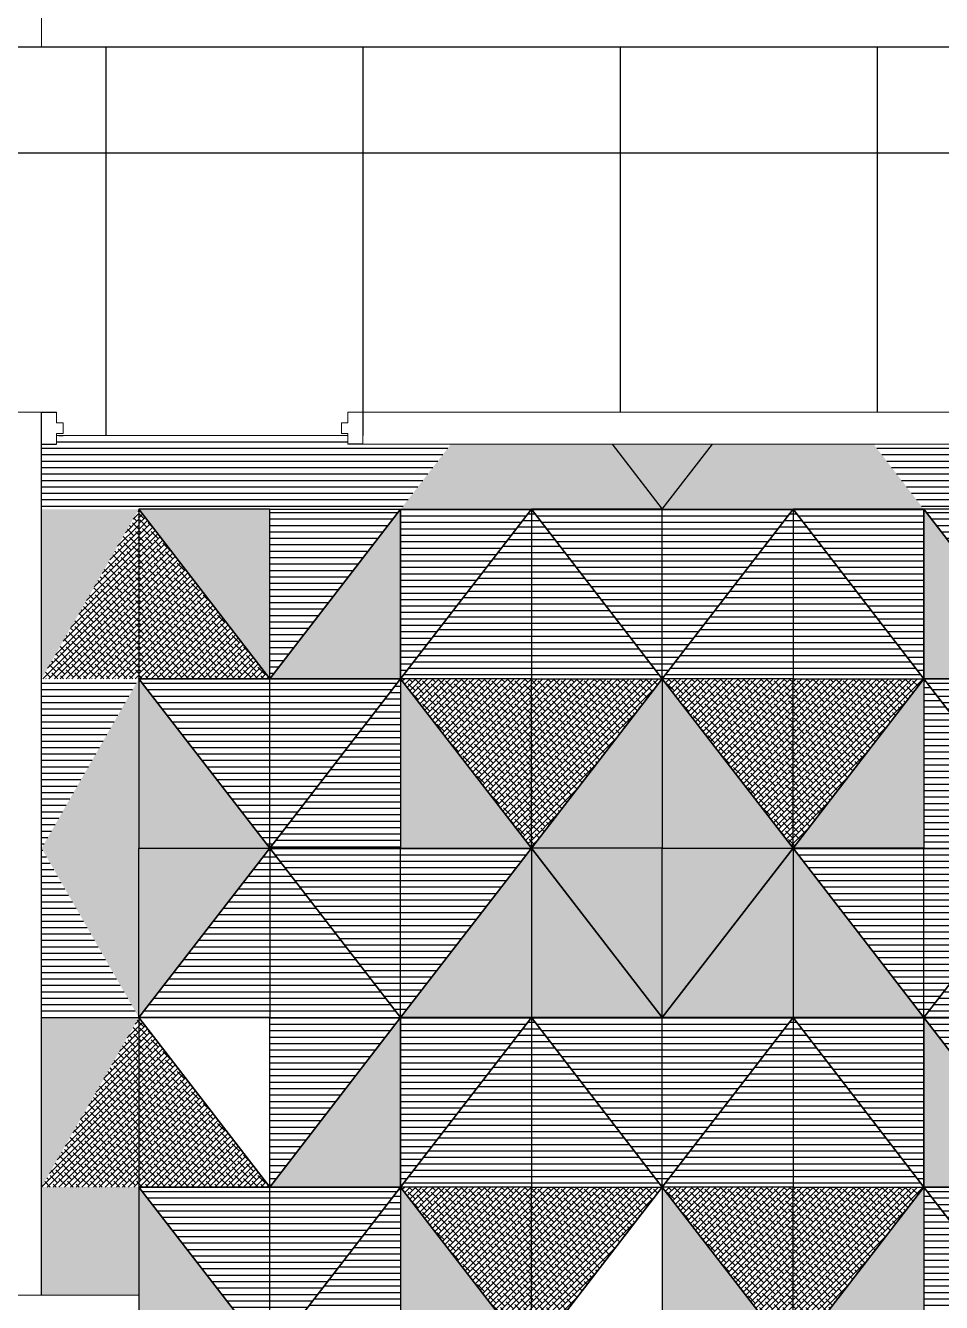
# Model space of a CAD drawing. Header units: millimetres. Extents: x 86441 to 190201, y 16532 to 98188.
# Drawn here: x 89263.9 to 89306.7, y 61025.8 to 61085.4 of the extents above; entities that cross this region are included whole.
import ezdxf

# ---------------------------------------------------------------- set-up
doc = ezdxf.new("R2010")
doc.units = ezdxf.units.MM
doc.header["$LTSCALE"] = 0.1
doc.layers.add('COLUMN', color=1, linetype='Continuous', lineweight=0)
pattern_1 = [(0, (87418.80462, 60772.0374), (0, 0.3), [])]
pattern_2 = [(45, (87453.23624, 60787.4374), (-0.134703842, 0.134703842), []), (135, (87453.23624, 60787.4374), (-0.404111525, 0.134703842), [0.47625, -0.28575])]
pattern_3 = [(45, (87434.91253, 60812.45499), (-0.134703842, 0.134703842), []), (135, (87434.91253, 60812.45499), (-0.404111525, 0.134703842), [0.47625, -0.28575])]
pattern_4 = [(0, (87418.80462, 60795.76378), (0, 0.3), [])]
pattern_5 = [(0, (87401.71253, 60473.43067), (0, 0.3), [])]
pattern_6 = [(45, (87453.23624, 60811.16378), (-0.134703842, 0.134703842), []), (135, (87453.23624, 60811.16378), (-0.404111525, 0.134703842), [0.47625, -0.28575])]
pattern_7 = [(45, (87421.15056, 60787.4374), (-0.134703842, 0.134703842), []), (135, (87421.15056, 60787.4374), (-0.404111525, 0.134703842), [0.47625, -0.28575])]
pattern_8 = [(0, (87374.42684, 60780.855), (0, 0.3), [])]
pattern_9 = [(45, (87421.15056, 60811.16378), (-0.134703842, 0.134703842), []), (135, (87421.15056, 60811.16378), (-0.404111525, 0.134703842), [0.47625, -0.28575])]

msp = doc.modelspace()

# ---------------------------------------------------------------- hatches: boundary and pattern name
at = {"true_color": 0x65502f, "transparency": 33554687}
h = msp.add_hatch(dxfattribs=at)
h.set_pattern_fill('_USER', color=59, scale=0.3, pattern_type=0)
h.set_pattern_definition(pattern_5)
h.paths.add_polyline_path([(89283.773, 61065.82), (89278.965, 61065.82), (89278.965, 61066.22), (89265.365, 61066.22), (89265.365, 61065.82), (89264.665, 61065.82), (89264.665, 61062.781), (89281.42, 61062.781)])
h.paths.add_polyline_path([(89281.42, 61062.781), (89275.313, 61062.781), (89275.313, 61054.873)])
at = {"true_color": 0xb1a785, "transparency": 33554687}
h = msp.add_hatch(color=253, dxfattribs=at)
h.dxf.hatch_style = 1
h.paths.add_polyline_path([(89342.499, 61065.82), (89340.125, 61065.82), (89342.49, 61062.781), (89342.499, 61062.781)])
h.paths.add_polyline_path([(89342.499, 61065.82), (89342.499, 61062.769), (89344.945, 61062.769)])
h.paths.add_polyline_path([(89320.466, 61065.82), (89315.799, 61065.82), (89318.136, 61062.781)])
h.paths.add_polyline_path([(89295.978, 61065.82), (89291.298, 61065.82), (89293.636, 61062.781)])
h.paths.add_polyline_path([(89281.42, 61062.781), (89275.313, 61054.873), (89281.42, 61054.873)])
at = {"true_color": 0x66682c, "transparency": 33554687}
h = msp.add_hatch(color=77, dxfattribs=at)
h.dxf.hatch_style = 1
h.paths.add_polyline_path([(89291.29, 61065.82), (89283.767, 61065.82), (89281.42, 61062.781), (89293.636, 61062.781)])
h.paths.add_polyline_path([(89303.505, 61065.82), (89295.983, 61065.82), (89293.636, 61062.781), (89305.852, 61062.781)])
h.paths.add_polyline_path([(89340.153, 61065.82), (89332.63, 61065.82), (89330.284, 61062.781), (89342.499, 61062.781)])
at = {"true_color": 0x65502f, "transparency": 33554687}
h = msp.add_hatch(dxfattribs=at)
h.set_pattern_fill('_USER', color=59, scale=0.3, pattern_type=0)
h.set_pattern_definition(pattern_5)
h.paths.add_polyline_path([(89332.631, 61065.82), (89320.466, 61065.82), (89318.136, 61062.781), (89330.284, 61062.781)])
h.paths.add_polyline_path([(89315.799, 61065.82), (89303.502, 61065.82), (89305.852, 61062.781), (89318.068, 61062.781), (89318.136, 61062.781)])
h.paths.add_polyline_path([(89305.852, 61062.781), (89311.96, 61062.781), (89311.96, 61054.873)])
h = msp.add_hatch(dxfattribs=at)
h.set_pattern_fill('ANSI38', color=59, scale=0.06)
h.set_pattern_definition([(45, (87401.71253, 60473.43067), (-0.134703842, 0.134703842), []), (135, (87401.71253, 60473.43067), (-0.404111525, 0.134703842), [0.47625, -0.28575])])
h.paths.add_polyline_path([(89269.205, 61062.781), (89269.205, 61054.873), (89264.665, 61054.873)])
at = {"true_color": 0x66682c, "transparency": 33554687}
h = msp.add_hatch(color=77, dxfattribs=at)
h.dxf.hatch_style = 1
h.paths.add_polyline_path([(89269.205, 61062.781), (89264.665, 61062.781), (89264.665, 61054.873)])
at = {"true_color": 0x65502f, "transparency": 33554687}
h = msp.add_hatch(dxfattribs=at)
h.set_pattern_fill('ANSI38', color=59, scale=0.06)
h.set_pattern_definition([(45, (87434.91253, 60836.18137), (-0.134703842, 0.134703842), []), (135, (87434.91253, 60836.18137), (-0.404111525, 0.134703842), [0.47625, -0.28575])])
h.paths.add_polyline_path([(89269.205, 61062.781), (89269.205, 61054.873), (89275.313, 61054.873)])
at = {"true_color": 0x66682c, "transparency": 33554687}
h = msp.add_hatch(color=77, dxfattribs=at)
h.dxf.hatch_style = 1
h.paths.add_polyline_path([(89269.205, 61062.781), (89275.313, 61062.781), (89275.313, 61054.873)])
at = {"true_color": 0x65502f, "transparency": 33554687}
h = msp.add_hatch(dxfattribs=at)
h.set_pattern_fill('_USER', color=59, scale=0.3, pattern_type=0)
h.set_pattern_definition([(0, (87446.32834, 60797.27257), (0, 0.3), [])])
h.paths.add_polyline_path([(89287.528, 61062.781), (89281.42, 61062.781), (89281.42, 61054.873)])
h = msp.add_hatch(dxfattribs=at)
h.set_pattern_fill('_USER', color=59, scale=0.3, pattern_type=0)
h.set_pattern_definition([(0, (87430.46786, 60811.76378), (0, 0.3), [])])
h.paths.add_polyline_path([(89281.42, 61054.873), (89287.528, 61054.873), (89287.528, 61062.781)])
h = msp.add_hatch(dxfattribs=at)
h.set_pattern_fill('_USER', color=59, scale=0.3, pattern_type=0)
h.set_pattern_definition([(0, (87452.43624, 60811.76378), (0, 0.3), [])])
h.paths.add_polyline_path([(89293.636, 61054.873), (89287.528, 61054.873), (89287.528, 61062.781)])
at = {"true_color": 0x242b7a, "transparency": 33554687}
h = msp.add_hatch(dxfattribs=at)
h.set_pattern_fill('_USER', color=177, scale=0.3, pattern_type=0)
h.set_pattern_definition([(0, (87418.72834, 60796.67257), (0, 0.3), [])])
h.paths.add_polyline_path([(89293.636, 61062.781), (89287.528, 61062.781), (89293.636, 61054.873)])
at = {"true_color": 0x65502f, "transparency": 33554687}
h = msp.add_hatch(dxfattribs=at)
h.set_pattern_fill('_USER', color=59, scale=0.3, pattern_type=0)
h.set_pattern_definition([(0, (87420.35056, 60811.76378), (0, 0.3), [])])
h.paths.add_polyline_path([(89293.636, 61054.873), (89299.744, 61054.873), (89299.744, 61062.781)])
at = {"true_color": 0x242b7a, "transparency": 33554687}
h = msp.add_hatch(dxfattribs=at)
h.set_pattern_fill('_USER', color=177, scale=0.3, pattern_type=0)
h.set_pattern_definition([(0, (87386.64265, 60796.67257), (0, 0.3), [])])
h.paths.add_polyline_path([(89293.636, 61054.873), (89299.744, 61062.781), (89293.636, 61062.781)])
at = {"true_color": 0x65502f, "transparency": 33554687}
h = msp.add_hatch(dxfattribs=at)
h.set_pattern_fill('_USER', color=59, scale=0.3, pattern_type=0)
h.set_pattern_definition([(0, (87414.24265, 60797.27257), (0, 0.3), [])])
h.paths.add_polyline_path([(89299.744, 61062.781), (89305.852, 61062.781), (89305.852, 61054.873)])
h = msp.add_hatch(dxfattribs=at)
h.set_pattern_fill('_USER', color=59, scale=0.3, pattern_type=0)
h.set_pattern_definition([(0, (87398.38218, 60811.76378), (0, 0.3), [])])
h.paths.add_polyline_path([(89305.852, 61054.873), (89299.744, 61054.873), (89299.744, 61062.781)])
at = {"true_color": 0xb1a785, "transparency": 33554687}
h = msp.add_hatch(color=253, dxfattribs=at)
h.dxf.hatch_style = 1
h.paths.add_polyline_path([(89305.852, 61054.873), (89311.96, 61054.873), (89305.852, 61062.781)])
h = msp.add_hatch(color=253, dxfattribs=at)
h.dxf.hatch_style = 1
h.paths.add_polyline_path([(89269.205, 61046.964), (89264.665, 61046.964), (89269.205, 61054.873)])
at = {"true_color": 0x65502f, "transparency": 33554687}
h = msp.add_hatch(dxfattribs=at)
h.set_pattern_fill('_USER', color=59, scale=0.3, pattern_type=0)
h.set_pattern_definition(pattern_4)
h.paths.add_polyline_path([(89269.205, 61054.873), (89264.665, 61054.873), (89264.665, 61046.964)])
h = msp.add_hatch(dxfattribs=at)
h.set_pattern_fill('_USER', color=59, scale=0.3, pattern_type=0)
h.set_pattern_definition(pattern_4)
h.paths.add_polyline_path([(89269.205, 61054.873), (89275.313, 61054.873), (89275.313, 61046.964)])
at = {"true_color": 0xb1a785, "transparency": 33554687}
h = msp.add_hatch(color=253, dxfattribs=at)
h.dxf.hatch_style = 1
h.paths.add_polyline_path([(89269.205, 61046.964), (89275.313, 61046.964), (89269.205, 61054.873)])
at = {"true_color": 0x242b7a, "transparency": 33554687}
h = msp.add_hatch(dxfattribs=at)
h.set_pattern_fill('_USER', color=177, scale=0.3, pattern_type=0)
h.set_pattern_definition(pattern_5)
h.paths.add_polyline_path([(89281.42, 61054.873), (89275.313, 61046.964), (89281.42, 61046.964)])
at = {"true_color": 0x65502f, "transparency": 33554687}
h = msp.add_hatch(dxfattribs=at)
h.set_pattern_fill('_USER', color=59, scale=0.3, pattern_type=0)
h.set_pattern_definition(pattern_4)
h.paths.add_polyline_path([(89281.42, 61054.873), (89275.313, 61054.873), (89275.313, 61046.964)])
at = {"true_color": 0xb1a785, "transparency": 33554687}
h = msp.add_hatch(color=253, dxfattribs=at)
h.dxf.hatch_style = 1
h.paths.add_polyline_path([(89281.42, 61046.964), (89287.528, 61046.964), (89281.42, 61054.873)])
at = {"true_color": 0x65502f, "transparency": 33554687}
h = msp.add_hatch(dxfattribs=at)
h.set_pattern_fill('ANSI38', color=59, scale=0.06)
h.set_pattern_definition(pattern_6)
h.paths.add_polyline_path([(89287.528, 61046.964), (89287.528, 61054.873), (89281.42, 61054.873)])
h = msp.add_hatch(dxfattribs=at)
h.set_pattern_fill('ANSI38', color=59, scale=0.06)
h.set_pattern_definition(pattern_6)
h.paths.add_polyline_path([(89293.636, 61054.873), (89287.528, 61054.873), (89287.528, 61046.964)])
at = {"true_color": 0xb1a785, "transparency": 33554687}
h = msp.add_hatch(color=253, dxfattribs=at)
h.dxf.hatch_style = 1
h.paths.add_polyline_path([(89293.636, 61054.873), (89287.528, 61046.964), (89293.636, 61046.964)])
at = {"true_color": 0x65502f, "transparency": 33554687}
h = msp.add_hatch(dxfattribs=at)
h.set_pattern_fill('ANSI38', color=59, scale=0.06)
h.set_pattern_definition(pattern_9)
h.paths.add_polyline_path([(89299.744, 61046.964), (89299.744, 61054.873), (89293.636, 61054.873)])
at = {"true_color": 0xb1a785, "transparency": 33554687}
h = msp.add_hatch(color=253, dxfattribs=at)
h.dxf.hatch_style = 1
h.paths.add_polyline_path([(89293.636, 61046.964), (89299.744, 61046.964), (89293.636, 61054.873)])
h = msp.add_hatch(color=253, dxfattribs=at)
h.dxf.hatch_style = 1
h.paths.add_polyline_path([(89305.852, 61054.873), (89299.744, 61046.964), (89305.852, 61046.964)])
at = {"true_color": 0x65502f, "transparency": 33554687}
h = msp.add_hatch(dxfattribs=at)
h.set_pattern_fill('ANSI38', color=59, scale=0.06)
h.set_pattern_definition(pattern_9)
h.paths.add_polyline_path([(89305.852, 61054.873), (89299.744, 61054.873), (89299.744, 61046.964)])
at = {"true_color": 0x242b7a, "transparency": 33554687}
h = msp.add_hatch(dxfattribs=at)
h.set_pattern_fill('_USER', color=177, scale=0.3, pattern_type=0)
h.set_pattern_definition(pattern_8)
h.paths.add_polyline_path([(89305.852, 61046.964), (89311.96, 61046.964), (89305.852, 61054.873)])
at = {"true_color": 0x65502f, "transparency": 33554687}
h = msp.add_hatch(dxfattribs=at)
h.set_pattern_fill('_USER', color=59, scale=0.3, pattern_type=0)
h.set_pattern_definition([(0, (87386.71894, 60795.76378), (0, 0.3), [])])
h.paths.add_polyline_path([(89305.852, 61054.873), (89311.96, 61054.873), (89311.96, 61046.964)])
at = {"true_color": 0xb1a785, "transparency": 33554687}
h = msp.add_hatch(color=253, dxfattribs=at)
h.dxf.hatch_style = 1
h.paths.add_polyline_path([(89269.205, 61039.055), (89264.665, 61046.964), (89269.205, 61046.964)])
at = {"true_color": 0x65502f, "transparency": 33554687}
h = msp.add_hatch(dxfattribs=at)
h.set_pattern_fill('_USER', color=59, scale=0.3, pattern_type=0)
h.set_pattern_definition(pattern_4)
h.paths.add_polyline_path([(89269.205, 61039.055), (89264.665, 61039.055), (89264.665, 61046.964)])
h = msp.add_hatch(dxfattribs=at)
h.set_pattern_fill('_USER', color=59, scale=0.3, pattern_type=0)
h.set_pattern_definition(pattern_4)
h.paths.add_polyline_path([(89269.205, 61039.055), (89275.313, 61039.055), (89275.313, 61046.964)])
at = {"true_color": 0xb1a785, "transparency": 33554687}
h = msp.add_hatch(color=253, dxfattribs=at)
h.dxf.hatch_style = 1
h.paths.add_polyline_path([(89269.205, 61039.055), (89275.313, 61046.964), (89269.205, 61046.964)])
at = {"true_color": 0x65502f, "transparency": 33554687}
h = msp.add_hatch(dxfattribs=at)
h.set_pattern_fill('_USER', color=59, scale=0.3, pattern_type=0)
h.set_pattern_definition([(0, (87440.22043, 60793.36378), (0, 0.3), [])])
h.paths.add_polyline_path([(89281.42, 61039.055), (89275.313, 61039.055), (89275.313, 61046.964)])
at = {"true_color": 0x242b7a, "transparency": 33554687}
h = msp.add_hatch(dxfattribs=at)
h.set_pattern_fill('_USER', color=177, scale=0.3, pattern_type=0)
h.set_pattern_definition([(0, (87406.51253, 60780.855), (0, 0.3), [])])
h.paths.add_polyline_path([(89281.42, 61046.964), (89275.313, 61046.964), (89281.42, 61039.055)])
at = {"true_color": 0x66682c, "transparency": 33554687}
h = msp.add_hatch(color=77, dxfattribs=at)
h.dxf.hatch_style = 1
h.paths.add_polyline_path([(89281.42, 61039.055), (89287.528, 61039.055), (89287.528, 61046.964)])
at = {"true_color": 0x242b7a, "transparency": 33554687}
h = msp.add_hatch(dxfattribs=at)
h.set_pattern_fill('_USER', color=177, scale=0.3, pattern_type=0)
h.set_pattern_definition([(0, (87432.32834, 60780.855), (0, 0.3), [])])
h.paths.add_polyline_path([(89287.528, 61046.964), (89281.42, 61046.964), (89281.42, 61039.055)])
at = {"true_color": 0x66682c, "transparency": 33554687}
h = msp.add_hatch(color=77, dxfattribs=at)
h.dxf.hatch_style = 1
h.paths.add_polyline_path([(89293.636, 61039.055), (89287.528, 61039.055), (89287.528, 61046.964)])
at = {"true_color": 0xb1a785, "transparency": 33554687}
h = msp.add_hatch(color=253, dxfattribs=at)
h.dxf.hatch_style = 1
h.paths.add_polyline_path([(89293.636, 61046.964), (89287.528, 61046.964), (89293.636, 61039.055)])
at = {"true_color": 0x66682c, "transparency": 33554687}
h = msp.add_hatch(color=77, dxfattribs=at)
h.dxf.hatch_style = 1
h.paths.add_polyline_path([(89293.636, 61039.055), (89299.744, 61039.055), (89299.744, 61046.964)])
at = {"true_color": 0xb1a785, "transparency": 33554687}
h = msp.add_hatch(color=253, dxfattribs=at)
h.dxf.hatch_style = 1
h.paths.add_polyline_path([(89293.636, 61039.055), (89299.744, 61046.964), (89293.636, 61046.964)])
at = {"true_color": 0x66682c, "transparency": 33554687}
h = msp.add_hatch(color=77, dxfattribs=at)
h.dxf.hatch_style = 1
h.paths.add_polyline_path([(89305.852, 61039.055), (89299.744, 61039.055), (89299.744, 61046.964)])
at = {"true_color": 0x242b7a, "transparency": 33554687}
h = msp.add_hatch(dxfattribs=at)
h.set_pattern_fill('_USER', color=177, scale=0.3, pattern_type=0)
h.set_pattern_definition([(0, (87400.24265, 60780.855), (0, 0.3), [])])
h.paths.add_polyline_path([(89305.852, 61046.964), (89299.744, 61046.964), (89305.852, 61039.055)])
at = {"true_color": 0x65502f, "transparency": 33554687}
h = msp.add_hatch(dxfattribs=at)
h.set_pattern_fill('_USER', color=59, scale=0.3, pattern_type=0)
h.set_pattern_definition([(0, (87408.13475, 60793.36378), (0, 0.3), [])])
h.paths.add_polyline_path([(89305.852, 61039.055), (89311.96, 61039.055), (89311.96, 61046.964)])
at = {"true_color": 0x242b7a, "transparency": 33554687}
h = msp.add_hatch(dxfattribs=at)
h.set_pattern_fill('_USER', color=177, scale=0.3, pattern_type=0)
h.set_pattern_definition(pattern_8)
h.paths.add_polyline_path([(89305.852, 61039.055), (89311.96, 61046.964), (89305.852, 61046.964)])
at = {"true_color": 0x65502f, "transparency": 33554687}
h = msp.add_hatch(dxfattribs=at)
h.set_pattern_fill('ANSI38', color=59, scale=0.06)
h.set_pattern_definition(pattern_3)
h.paths.add_polyline_path([(89269.205, 61039.055), (89269.205, 61031.146), (89264.665, 61031.146)])
at = {"true_color": 0x66682c, "transparency": 33554687}
h = msp.add_hatch(color=77, dxfattribs=at)
h.dxf.hatch_style = 1
h.paths.add_polyline_path([(89269.205, 61039.055), (89264.665, 61039.055), (89264.665, 61031.146)])
at = {"true_color": 0x65502f, "transparency": 33554687}
h = msp.add_hatch(dxfattribs=at)
h.set_pattern_fill('ANSI38', color=59, scale=0.06)
h.set_pattern_definition(pattern_3)
h.paths.add_polyline_path([(89269.205, 61039.055), (89269.205, 61031.146), (89275.313, 61031.146)])
h = msp.add_hatch(dxfattribs=at)
h.set_pattern_fill('_USER', color=59, scale=0.3, pattern_type=0)
h.set_pattern_definition([(0, (87440.22043, 60773.5462), (0, 0.3), [])])
h.paths.add_polyline_path([(89281.42, 61039.055), (89275.313, 61039.055), (89275.313, 61031.146)])
at = {"true_color": 0xb1a785, "transparency": 33554687}
h = msp.add_hatch(color=253, dxfattribs=at)
h.dxf.hatch_style = 1
h.paths.add_polyline_path([(89281.42, 61039.055), (89275.313, 61031.146), (89281.42, 61031.146)])
at = {"true_color": 0x65502f, "transparency": 33554687}
h = msp.add_hatch(dxfattribs=at)
h.set_pattern_fill('_USER', color=59, scale=0.3, pattern_type=0)
h.set_pattern_definition([(0, (87446.32834, 60773.5462), (0, 0.3), [])])
h.paths.add_polyline_path([(89287.528, 61039.055), (89281.42, 61039.055), (89281.42, 61031.146)])
h = msp.add_hatch(dxfattribs=at)
h.set_pattern_fill('_USER', color=59, scale=0.3, pattern_type=0)
h.set_pattern_definition([(0, (87430.46786, 60788.0374), (0, 0.3), [])])
h.paths.add_polyline_path([(89281.42, 61031.146), (89287.528, 61031.146), (89287.528, 61039.055)])
h = msp.add_hatch(dxfattribs=at)
h.set_pattern_fill('_USER', color=59, scale=0.3, pattern_type=0)
h.set_pattern_definition([(0, (87452.43624, 60788.0374), (0, 0.3), [])])
h.paths.add_polyline_path([(89293.636, 61031.146), (89287.528, 61031.146), (89287.528, 61039.055)])
at = {"true_color": 0x242b7a, "transparency": 33554687}
h = msp.add_hatch(dxfattribs=at)
h.set_pattern_fill('_USER', color=177, scale=0.3, pattern_type=0)
h.set_pattern_definition([(0, (87418.72834, 60772.9462), (0, 0.3), [])])
h.paths.add_polyline_path([(89293.636, 61039.055), (89287.528, 61039.055), (89293.636, 61031.146)])
at = {"true_color": 0x65502f, "transparency": 33554687}
h = msp.add_hatch(dxfattribs=at)
h.set_pattern_fill('_USER', color=59, scale=0.3, pattern_type=0)
h.set_pattern_definition([(0, (87420.35056, 60788.0374), (0, 0.3), [])])
h.paths.add_polyline_path([(89293.636, 61031.146), (89299.744, 61031.146), (89299.744, 61039.055)])
at = {"true_color": 0x242b7a, "transparency": 33554687}
h = msp.add_hatch(dxfattribs=at)
h.set_pattern_fill('_USER', color=177, scale=0.3, pattern_type=0)
h.set_pattern_definition([(0, (87386.64265, 60772.9462), (0, 0.3), [])])
h.paths.add_polyline_path([(89293.636, 61031.146), (89299.744, 61039.055), (89293.636, 61039.055)])
at = {"true_color": 0x65502f, "transparency": 33554687}
h = msp.add_hatch(dxfattribs=at)
h.set_pattern_fill('_USER', color=59, scale=0.3, pattern_type=0)
h.set_pattern_definition([(0, (87414.24265, 60773.5462), (0, 0.3), [])])
h.paths.add_polyline_path([(89299.744, 61039.055), (89305.852, 61039.055), (89305.852, 61031.146)])
h = msp.add_hatch(dxfattribs=at)
h.set_pattern_fill('_USER', color=59, scale=0.3, pattern_type=0)
h.set_pattern_definition([(0, (87398.38218, 60788.0374), (0, 0.3), [])])
h.paths.add_polyline_path([(89305.852, 61031.146), (89299.744, 61031.146), (89299.744, 61039.055)])
h = msp.add_hatch(dxfattribs=at)
h.set_pattern_fill('_USER', color=59, scale=0.3, pattern_type=0)
h.set_pattern_definition([(0, (87408.13475, 60773.5462), (0, 0.3), [])])
h.paths.add_polyline_path([(89305.852, 61039.055), (89311.96, 61039.055), (89311.96, 61031.146)])
at = {"true_color": 0xb1a785, "transparency": 33554687}
h = msp.add_hatch(color=253, dxfattribs=at)
h.dxf.hatch_style = 1
h.paths.add_polyline_path([(89305.852, 61031.146), (89311.96, 61031.146), (89305.852, 61039.055)])
h = msp.add_hatch(color=253, dxfattribs=at)
h.dxf.hatch_style = 1
h.paths.add_polyline_path([(89269.205, 61031.146), (89264.665, 61031.146), (89264.665, 61026.1), (89269.205, 61026.1)])
h.paths.add_polyline_path([(89269.205, 61023.237), (89275.313, 61023.237), (89269.205, 61031.146)])
at = {"true_color": 0x65502f, "transparency": 33554687}
h = msp.add_hatch(dxfattribs=at)
h.set_pattern_fill('_USER', color=59, scale=0.3, pattern_type=0)
h.set_pattern_definition(pattern_1)
h.paths.add_polyline_path([(89269.205, 61031.146), (89275.313, 61031.146), (89275.313, 61023.237)])
at = {"true_color": 0x242b7a, "transparency": 33554687}
h = msp.add_hatch(dxfattribs=at)
h.set_pattern_fill('_USER', color=177, scale=0.3, pattern_type=0)
h.set_pattern_definition([(0, (87406.51253, 60757.1286), (0, 0.3), [])])
h.paths.add_polyline_path([(89281.42, 61031.146), (89275.313, 61023.237), (89281.42, 61023.237)])
at = {"true_color": 0x65502f, "transparency": 33554687}
h = msp.add_hatch(dxfattribs=at)
h.set_pattern_fill('_USER', color=59, scale=0.3, pattern_type=0)
h.set_pattern_definition(pattern_1)
h.paths.add_polyline_path([(89281.42, 61031.146), (89275.313, 61031.146), (89275.313, 61023.237)])
at = {"true_color": 0xb1a785, "transparency": 33554687}
h = msp.add_hatch(color=253, dxfattribs=at)
h.dxf.hatch_style = 1
h.paths.add_polyline_path([(89281.42, 61023.237), (89287.528, 61023.237), (89281.42, 61031.146)])
at = {"true_color": 0x65502f, "transparency": 33554687}
h = msp.add_hatch(dxfattribs=at)
h.set_pattern_fill('ANSI38', color=59, scale=0.06)
h.set_pattern_definition(pattern_2)
h.paths.add_polyline_path([(89287.528, 61023.237), (89287.528, 61031.146), (89281.42, 61031.146)])
h = msp.add_hatch(dxfattribs=at)
h.set_pattern_fill('ANSI38', color=59, scale=0.06)
h.set_pattern_definition(pattern_2)
h.paths.add_polyline_path([(89293.636, 61031.146), (89287.528, 61031.146), (89287.528, 61023.237)])
h = msp.add_hatch(dxfattribs=at)
h.set_pattern_fill('ANSI38', color=59, scale=0.06)
h.set_pattern_definition(pattern_7)
h.paths.add_polyline_path([(89299.744, 61023.237), (89299.744, 61031.146), (89293.636, 61031.146)])
at = {"true_color": 0xb1a785, "transparency": 33554687}
h = msp.add_hatch(color=253, dxfattribs=at)
h.dxf.hatch_style = 1
h.paths.add_polyline_path([(89293.636, 61023.237), (89299.744, 61023.237), (89293.636, 61031.146)])
h = msp.add_hatch(color=253, dxfattribs=at)
h.dxf.hatch_style = 1
h.paths.add_polyline_path([(89305.852, 61031.146), (89299.744, 61023.237), (89305.852, 61023.237)])
at = {"true_color": 0x65502f, "transparency": 33554687}
h = msp.add_hatch(dxfattribs=at)
h.set_pattern_fill('ANSI38', color=59, scale=0.06)
h.set_pattern_definition(pattern_7)
h.paths.add_polyline_path([(89305.852, 61031.146), (89299.744, 61031.146), (89299.744, 61023.237)])
at = {"true_color": 0x242b7a, "transparency": 33554687}
h = msp.add_hatch(dxfattribs=at)
h.set_pattern_fill('_USER', color=177, scale=0.3, pattern_type=0)
h.set_pattern_definition([(0, (87374.42684, 60757.1286), (0, 0.3), [])])
h.paths.add_polyline_path([(89305.852, 61023.237), (89311.96, 61023.237), (89305.852, 61031.146)])
at = {"true_color": 0x65502f, "transparency": 33554687}
h = msp.add_hatch(dxfattribs=at)
h.set_pattern_fill('_USER', color=59, scale=0.3, pattern_type=0)
h.set_pattern_definition([(0, (87386.71894, 60772.0374), (0, 0.3), [])])
h.paths.add_polyline_path([(89305.852, 61031.146), (89311.96, 61031.146), (89311.96, 61023.237)])

# ---------------------------------------------------------------- linework, layer by layer
at = {"color": 25, "lineweight": 9, "transparency": 33554687}
msp.add_line((89264.665, 61193.68), (89264.665, 61084.36), dxfattribs=at)
at = {"transparency": 33554687}
for p, q in [((89263.165, 61084.36), (89324.665, 61084.36)), ((89267.665, 61084.36), (89267.665, 61066.22)), ((89279.665, 61084.36), (89279.665, 61066.22)), ((89291.665, 61084.36), (89291.665, 61067.32)), ((89303.665, 61084.36), (89303.665, 61067.32)), ((89264.665, 61067.32), (89265.365, 61067.32)), ((89264.665, 61026.1), (89264.665, 61067.32)), ((89264.665, 61065.82), (89265.365, 61065.82)), ((89281.42, 61062.781), (89293.636, 61062.781)), ((89293.636, 61062.781), (89305.852, 61062.781))]:
    msp.add_line(p, q, dxfattribs=at)
at = {"color": 17, "lineweight": 5, "true_color": 0x76432c, "transparency": 33554687}
msp.add_line((89324.665, 61084.36), (89263.165, 61084.36), dxfattribs=at)
at = {"color": 9, "true_color": 0xc7c8ca, "transparency": 33554687}
msp.add_line((89219.265, 61079.42), (89363.705, 61079.42), dxfattribs=at)
at = {"color": 4, "lineweight": 18, "transparency": 33554687}
for p, q in [((89263.165, 61067.32), (89264.665, 61067.32)), ((89264.665, 61065.82), (89264.665, 61026.1)), ((89279.665, 61065.82), (89344.945, 61065.82))]:
    msp.add_line(p, q, dxfattribs=at)
at = {"color": 4, "lineweight": 5, "transparency": 33554687}
for p, q in [((89264.665, 61067.32), (89264.665, 61065.82)), ((89264.665, 61067.32), (89265.365, 61067.32)), ((89265.365, 61067.32), (89265.365, 61066.82)), ((89265.365, 61066.82), (89265.665, 61066.82)), ((89265.665, 61066.82), (89265.665, 61066.32)), ((89278.965, 61066.82), (89278.665, 61066.82)), ((89278.665, 61066.82), (89278.665, 61066.32)), ((89278.965, 61067.32), (89278.965, 61066.82)), ((89279.665, 61067.32), (89278.965, 61067.32)), ((89279.665, 61067.32), (89279.665, 61065.82)), ((89265.365, 61065.82), (89265.365, 61066.32)), ((89265.365, 61066.32), (89265.665, 61066.32)), ((89278.965, 61066.32), (89278.665, 61066.32)), ((89278.965, 61065.82), (89278.965, 61066.32)), ((89264.665, 61065.82), (89265.365, 61065.82)), ((89278.965, 61065.82), (89279.665, 61065.82))]:
    msp.add_line(p, q, dxfattribs=at)
at = {"color": 7, "true_color": 0xffffff, "transparency": 33554687}
for p, q in [((89265.365, 61067.32), (89265.365, 61067.32)), ((89278.965, 61067.32), (89278.965, 61067.32)), ((89265.465, 61066.22), (89265.665, 61066.22)), ((89264.665, 61065.82), (89265.365, 61065.82)), ((89279.665, 61065.82), (89278.965, 61065.82))]:
    msp.add_line(p, q, dxfattribs=at)
at = {"color": 4, "lineweight": 9, "transparency": 33554687}
msp.add_line((89279.665, 61067.32), (89363.665, 61067.32), dxfattribs=at)
at = {"color": 7, "lineweight": 5, "true_color": 0xffffff, "transparency": 33554687}
msp.add_line((89278.965, 61066.22), (89265.365, 61066.22), dxfattribs=at)
at = {"transparency": 33554687}
msp.add_lwpolyline([(89291.298, 61065.82), (89293.636, 61062.781), (89295.978, 61065.82)], dxfattribs=at)
at = {"color": 253, "true_color": 0xb1a785, "transparency": 33554687}
for points in [[(89269.205, 61062.781), (89269.205, 61054.873), (89275.313, 61054.873)], [(89275.313, 61054.873), (89275.313, 61062.781), (89281.42, 61062.781)], [(89281.42, 61062.781), (89281.42, 61054.873), (89275.313, 61054.873)], [(89281.42, 61054.873), (89281.42, 61062.781), (89287.528, 61062.781)], [(89287.528, 61062.781), (89287.528, 61054.873), (89281.42, 61054.873)], [(89287.528, 61062.781), (89287.528, 61054.873), (89293.636, 61054.873)], [(89293.636, 61054.873), (89293.636, 61062.781), (89287.528, 61062.781)], [(89299.744, 61062.781), (89299.744, 61054.873), (89293.636, 61054.873)], [(89293.636, 61054.873), (89293.636, 61062.781), (89299.744, 61062.781)], [(89305.852, 61054.873), (89305.852, 61062.781), (89299.744, 61062.781)], [(89299.744, 61062.781), (89299.744, 61054.873), (89305.852, 61054.873)], [(89311.96, 61054.873), (89311.96, 61062.781), (89305.852, 61062.781)], [(89305.852, 61062.781), (89305.852, 61054.873), (89311.96, 61054.873)], [(89275.313, 61046.964), (89275.313, 61054.873), (89269.205, 61054.873)], [(89269.205, 61054.873), (89269.205, 61046.964), (89275.313, 61046.964)], [(89281.42, 61054.873), (89281.42, 61046.964), (89275.313, 61046.964)], [(89275.313, 61046.964), (89275.313, 61054.873), (89281.42, 61054.873)], [(89281.42, 61054.873), (89281.42, 61046.964), (89287.528, 61046.964)], [(89287.528, 61046.964), (89287.528, 61054.873), (89281.42, 61054.873)], [(89287.528, 61046.964), (89287.528, 61054.873), (89293.636, 61054.873)], [(89293.636, 61054.873), (89293.636, 61046.964), (89287.528, 61046.964)], [(89299.744, 61046.964), (89299.744, 61054.873), (89293.636, 61054.873)], [(89293.636, 61054.873), (89293.636, 61046.964), (89299.744, 61046.964)], [(89305.852, 61054.873), (89305.852, 61046.964), (89299.744, 61046.964)], [(89299.744, 61046.964), (89299.744, 61054.873), (89305.852, 61054.873)], [(89305.852, 61054.873), (89305.852, 61046.964), (89311.96, 61046.964)], [(89311.96, 61046.964), (89311.96, 61054.873), (89305.852, 61054.873)], [(89275.313, 61046.964), (89275.313, 61039.055), (89269.205, 61039.055)], [(89269.205, 61039.055), (89269.205, 61046.964), (89275.313, 61046.964)], [(89275.313, 61046.964), (89275.313, 61039.055), (89281.42, 61039.055)], [(89281.42, 61039.055), (89281.42, 61046.964), (89275.313, 61046.964)], [(89281.42, 61039.055), (89281.42, 61046.964), (89287.528, 61046.964)], [(89293.636, 61039.055), (89293.636, 61046.964), (89287.528, 61046.964)], [(89293.636, 61039.055), (89293.636, 61046.964), (89299.744, 61046.964)], [(89305.852, 61039.055), (89305.852, 61046.964), (89299.744, 61046.964)], [(89311.96, 61046.964), (89311.96, 61039.055), (89305.852, 61039.055)], [(89305.852, 61039.055), (89305.852, 61046.964), (89311.96, 61046.964)], [(89269.205, 61039.055), (89269.205, 61031.146), (89275.313, 61031.146)], [(89275.313, 61031.146), (89275.313, 61039.055), (89281.42, 61039.055)], [(89281.42, 61039.055), (89281.42, 61031.146), (89275.313, 61031.146)], [(89281.42, 61031.146), (89281.42, 61039.055), (89287.528, 61039.055)], [(89287.528, 61039.055), (89287.528, 61031.146), (89281.42, 61031.146)], [(89287.528, 61039.055), (89287.528, 61031.146), (89293.636, 61031.146)], [(89293.636, 61031.146), (89293.636, 61039.055), (89287.528, 61039.055)], [(89299.744, 61039.055), (89299.744, 61031.146), (89293.636, 61031.146)], [(89293.636, 61031.146), (89293.636, 61039.055), (89299.744, 61039.055)], [(89305.852, 61031.146), (89305.852, 61039.055), (89299.744, 61039.055)], [(89299.744, 61039.055), (89299.744, 61031.146), (89305.852, 61031.146)], [(89311.96, 61031.146), (89311.96, 61039.055), (89305.852, 61039.055)], [(89305.852, 61039.055), (89305.852, 61031.146), (89311.96, 61031.146)], [(89275.313, 61023.237), (89275.313, 61031.146), (89269.205, 61031.146)], [(89269.205, 61031.146), (89269.205, 61023.237), (89275.313, 61023.237)], [(89281.42, 61031.146), (89281.42, 61023.237), (89275.313, 61023.237)], [(89275.313, 61023.237), (89275.313, 61031.146), (89281.42, 61031.146)], [(89281.42, 61031.146), (89281.42, 61023.237), (89287.528, 61023.237)], [(89287.528, 61023.237), (89287.528, 61031.146), (89281.42, 61031.146)], [(89287.528, 61023.237), (89287.528, 61031.146), (89293.636, 61031.146)], [(89293.636, 61031.146), (89293.636, 61023.237), (89287.528, 61023.237)], [(89299.744, 61023.237), (89299.744, 61031.146), (89293.636, 61031.146)], [(89293.636, 61031.146), (89293.636, 61023.237), (89299.744, 61023.237)], [(89305.852, 61031.146), (89305.852, 61023.237), (89299.744, 61023.237)], [(89299.744, 61023.237), (89299.744, 61031.146), (89305.852, 61031.146)], [(89305.852, 61031.146), (89305.852, 61023.237), (89311.96, 61023.237)], [(89311.96, 61023.237), (89311.96, 61031.146), (89305.852, 61031.146)]]:
    msp.add_lwpolyline(points, close=True, dxfattribs=at)
at = {"color": 77, "true_color": 0x66682c, "transparency": 33554687}
for points in [[(89275.313, 61054.873), (89275.313, 61062.781), (89269.205, 61062.781)], [(89287.528, 61046.964), (89287.528, 61039.055), (89281.42, 61039.055)], [(89287.528, 61046.964), (89287.528, 61039.055), (89293.636, 61039.055)], [(89299.744, 61046.964), (89299.744, 61039.055), (89293.636, 61039.055)], [(89299.744, 61046.964), (89299.744, 61039.055), (89305.852, 61039.055)], [(89275.313, 61031.146), (89275.313, 61039.055), (89269.205, 61039.055)]]:
    msp.add_lwpolyline(points, close=True, dxfattribs=at)
at = {"layer": 'COLUMN', "transparency": 33554687}
for p in [(89263.165, 61026.1), (89269.205, 61002.82)]:
    msp.add_line(p, (89269.205, 61026.1), dxfattribs=at)

doc.saveas('drawing.dxf')
